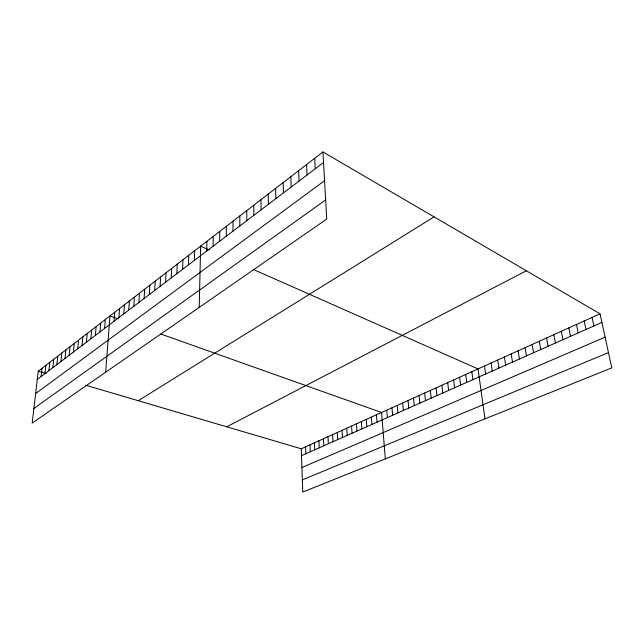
<?xml version="1.0" encoding="UTF-8"?>
<svg xmlns="http://www.w3.org/2000/svg" width="644" height="644" viewBox="0 0 644 644"><rect width="100%" height="100%" fill="white"/><g stroke="black" fill="none" stroke-linecap="round" stroke-linejoin="round"><path stroke-width="0.97" d="M232.991 231.116L233.023 221.19M226.261 236.211L226.334 226.342M219.636 241.234L219.757 231.405M213.124 246.169L213.277 236.396M206.716 251.023L206.909 241.299M199.205 307.405L200.638 246.129L209.147 249.888M194.391 260.369L194.657 250.733M188.459 264.861L188.756 255.282M182.622 269.289L182.944 259.749M176.867 273.644L177.229 264.161M171.207 277.942L171.594 268.5M165.621 282.169L166.039 272.774M160.123 286.339L160.573 276.984M154.705 290.444L155.18 281.138M149.368 294.493L149.867 285.228M144.103 298.478L144.634 289.261M138.919 302.414L139.466 293.237M133.807 306.286L134.379 297.15M128.768 310.102L129.363 301.014M123.801 313.87L124.421 304.829M118.898 317.589L119.543 308.581M114.069 321.251L114.729 312.284M105.656 372.208L109.987 315.938L118.093 318.82M104.602 328.424L105.302 319.545M99.965 331.934L100.689 323.103M95.384 335.403L96.133 326.613M90.876 338.825L91.641 330.066M86.425 342.197L87.206 333.487M82.03 345.53L82.826 336.852M77.691 348.815L78.512 340.185M73.416 352.059L74.245 343.461M69.19 355.263L70.035 346.705M65.02 358.418L65.881 349.909M60.906 361.542L61.784 353.065M56.841 364.617L57.735 356.18M52.824 367.66L53.734 359.263M48.864 370.662L49.781 362.306M44.951 373.633L45.885 365.309M41.087 376.563L42.029 368.271M322.942 151.944L38.229 371.202L32.2 423.1L326.741 219.065L322.942 151.944L600.031 313.821L611.8 367.893L302.761 492.056L301.239 448.779L600.031 313.821M37.272 379.453L323.538 162.489M35.621 393.613L324.568 180.698M33.899 408.449L325.655 199.93M138.243 400.705L434.056 216.859M226.72 426.803L526.325 270.77M301.481 455.694L601.899 322.403M301.899 467.536L605.102 337.142M302.334 479.893L608.475 352.606M38.229 371.202L45.909 373.464M85.7 385.209L301.239 448.779M160.863 334.027L381.562 412.498L385.337 458.882M253.358 269.466L478.025 368.932L484.996 418.841M592.077 317.42L593.889 325.953M584.229 320.962L585.992 329.462M576.493 324.455L578.199 332.916M568.853 327.909L570.512 336.329M561.31 331.314L562.928 339.694M553.872 334.671L555.442 343.011M546.531 337.987L548.052 346.295M539.286 341.264L540.759 349.531M532.129 344.492L533.562 352.727M525.061 347.688L526.454 355.874M518.09 350.835L519.434 358.99M511.199 353.942L512.503 362.065M504.397 357.018L505.661 365.1M497.683 360.052L498.907 368.094M491.05 363.047L492.233 371.057M484.497 366.009L485.64 373.987M471.819 371.733L472.889 379.638M465.676 374.502L466.723 382.375M459.615 377.247L460.621 385.088M453.618 379.952L454.592 387.76M447.693 382.625L448.635 390.401M441.84 385.273L442.75 393.017M436.044 387.889L436.93 395.601M430.321 390.473L431.174 398.153M424.662 393.033L425.483 400.673M419.059 395.561L419.856 403.176M413.529 398.064L414.285 405.639M408.055 400.536L408.787 408.087M402.637 402.983L403.345 410.502M397.284 405.398L397.96 412.885M391.987 407.789L392.639 415.251M386.746 410.156L387.374 417.586M376.434 414.816L377.006 422.182M371.355 417.111L371.91 424.444M366.339 419.373L366.863 426.682M361.365 421.619L361.872 428.896M356.454 423.841L356.937 431.086M351.584 426.038L352.051 433.259M346.77 428.212L347.213 435.4M342.012 430.361L342.431 437.526M337.295 432.494L337.689 439.627M332.626 434.603L333.004 441.712M314.691 158.295L315.222 168.784M328.005 436.688L328.36 443.764M323.433 438.757L323.771 445.809M306.592 164.534L307.067 174.967M318.901 440.802L319.223 447.822M314.417 442.822L314.723 449.818M309.981 444.827L310.263 451.798M298.639 170.652L299.058 181.036M305.586 446.815L305.852 453.754M290.83 176.665L291.193 187.002M283.159 182.574L283.465 192.862M275.624 188.386L275.874 198.61M268.21 194.085L268.411 204.269M260.933 199.696L261.086 209.823M253.776 205.203L253.881 215.281M246.741 210.62L246.797 220.651M239.826 215.949L239.834 225.923"/></g></svg>
